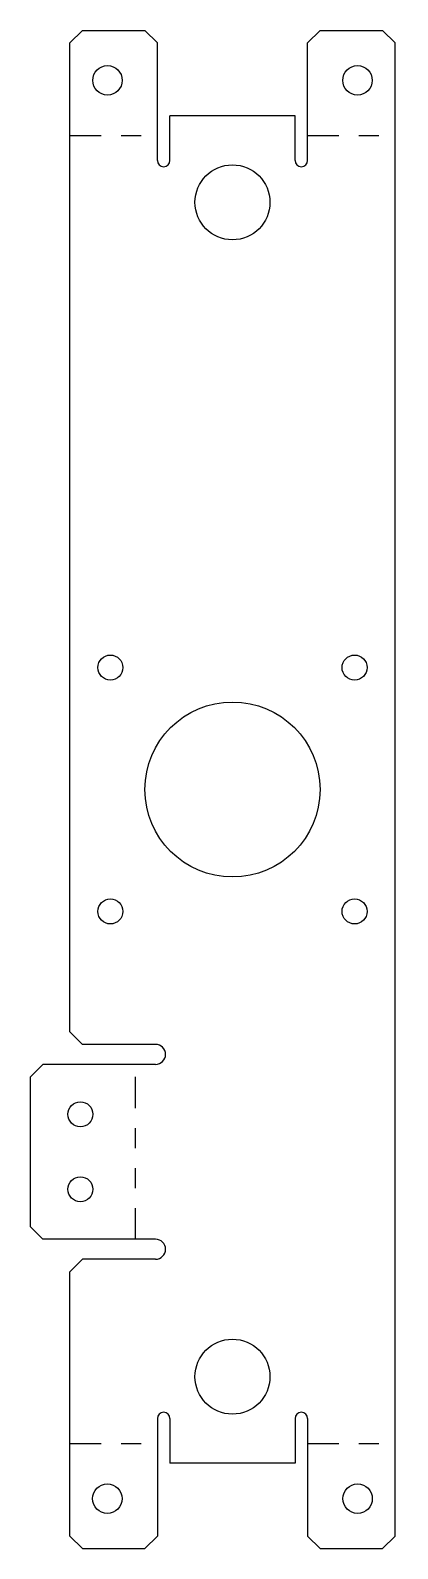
# Model space of a CAD drawing. Header units: inches. Extents: x -0.2 to 1.64, y 0 to 7.6.
import ezdxf

# ---------------------------------------------------------------- set-up
doc = ezdxf.new("R2010")
doc.units = ezdxf.units.IN
doc.header["$MEASUREMENT"] = 0
doc.linetypes.add('PHANTOM2', pattern=[1.25, 0.625, -0.125, 0.125, -0.125, 0.125, -0.125])

msp = doc.modelspace()

# ---------------------------------------------------------------- linework, layer by layer
for p, q in [((0.0625, 7.5956), (0, 7.5331)), ((0.0625, 7.5956), (0.3745, 7.5956)), ((0.3745, 7.5956), (0.437, 7.5331)), ((1.2505, 7.5956), (1.188, 7.5331)), ((1.2505, 7.5956), (1.5625, 7.5956)), ((1.5625, 7.5956), (1.625, 7.5331)), ((0, 2.5853), (0, 7.5331)), ((0.437, 6.9447), (0.437, 7.5331)), ((1.188, 6.9447), (1.188, 7.5331)), ((1.625, 0.0625), (1.625, 7.5331)), ((0.437, 6.9447), (0.437, 7.1586)), ((0.4995, 6.9447), (0.4995, 7.1684)), ((1.1255, 7.1684), (0.4995, 7.1684)), ((1.1255, 6.9447), (1.1255, 7.1684)), ((1.188, 6.9447), (1.188, 7.1586)), ((0, 2.5853), (0.0625, 2.5228)), ((0.4281, 2.5228), (0.0625, 2.5228)), ((-0.1353, 2.4228), (-0.1978, 2.3603)), ((-0.1978, 1.6103), (-0.1978, 2.3603)), ((0.4281, 2.4228), (-0.1353, 2.4228)), ((-0.1978, 1.6103), (-0.1353, 1.5478)), ((0.4281, 1.5478), (-0.1353, 1.5478)), ((0, 1.3853), (0.0625, 1.4478)), ((0.4281, 1.4478), (0.0625, 1.4478)), ((0, 0.0625), (0, 1.3853)), ((0.437, 0.6509), (0.437, 0.0625)), ((0.437, 0.6509), (0.437, 0.437)), ((0.4995, 0.6509), (0.4995, 0.4272)), ((1.1255, 0.6509), (1.1255, 0.4272)), ((1.188, 0.6509), (1.188, 0.0625)), ((1.188, 0.6509), (1.188, 0.437)), ((1.1255, 0.4272), (0.4995, 0.4272)), ((0.0625, 0), (0, 0.0625)), ((0.0625, 0), (0.3745, 0)), ((0.3745, 0), (0.437, 0.0625)), ((1.2505, 0), (1.188, 0.0625)), ((1.2505, 0), (1.5625, 0)), ((1.5625, 0), (1.625, 0.0625))]:
    msp.add_line(p, q)
at = {"color": 3, "linetype": 'PHANTOM2', "ltscale": 0.25}
for p, q in [((0, 7.0697), (0.437, 7.0697)), ((1.188, 7.0697), (1.63795, 7.0697)), ((0.3281, 1.5478), (0.3281, 2.4228)), ((0, 0.5259), (0.437, 0.5259)), ((1.188, 0.5259), (1.63795, 0.5259))]:
    msp.add_line(p, q, dxfattribs=at)
for centre, radius in [((0.1875, 7.3456), 0.0735), ((1.4375, 7.3456), 0.0735), ((0.8125, 6.7353), 0.1875), ((0.20225, 4.40805), 0.0625), ((1.42275, 4.40805), 0.0625), ((0.8125, 3.7978), 0.4375), ((0.20225, 3.18755), 0.0625), ((1.42275, 3.18755), 0.0625), ((0.0522, 2.1728), 0.0625), ((0.0522, 1.7978), 0.0625), ((0.8125, 0.8603), 0.1875), ((0.187, 0.25), 0.0735), ((1.438, 0.25), 0.0735)]:
    msp.add_circle(centre, radius)
for centre, radius, start, end in [((0.46825, 6.9447), 0.03125, 180, 0), ((1.15675, 6.9447), 0.03125, 180, 0), ((0.4281, 2.4728), 0.05, 270, 90), ((0.4281, 1.4978), 0.05, 270, 90), ((0.46825, 0.6509), 0.03125, 0, 180), ((1.15675, 0.6509), 0.03125, 0, 180)]:
    msp.add_arc(centre, radius, start, end)

doc.saveas('drawing.dxf')
